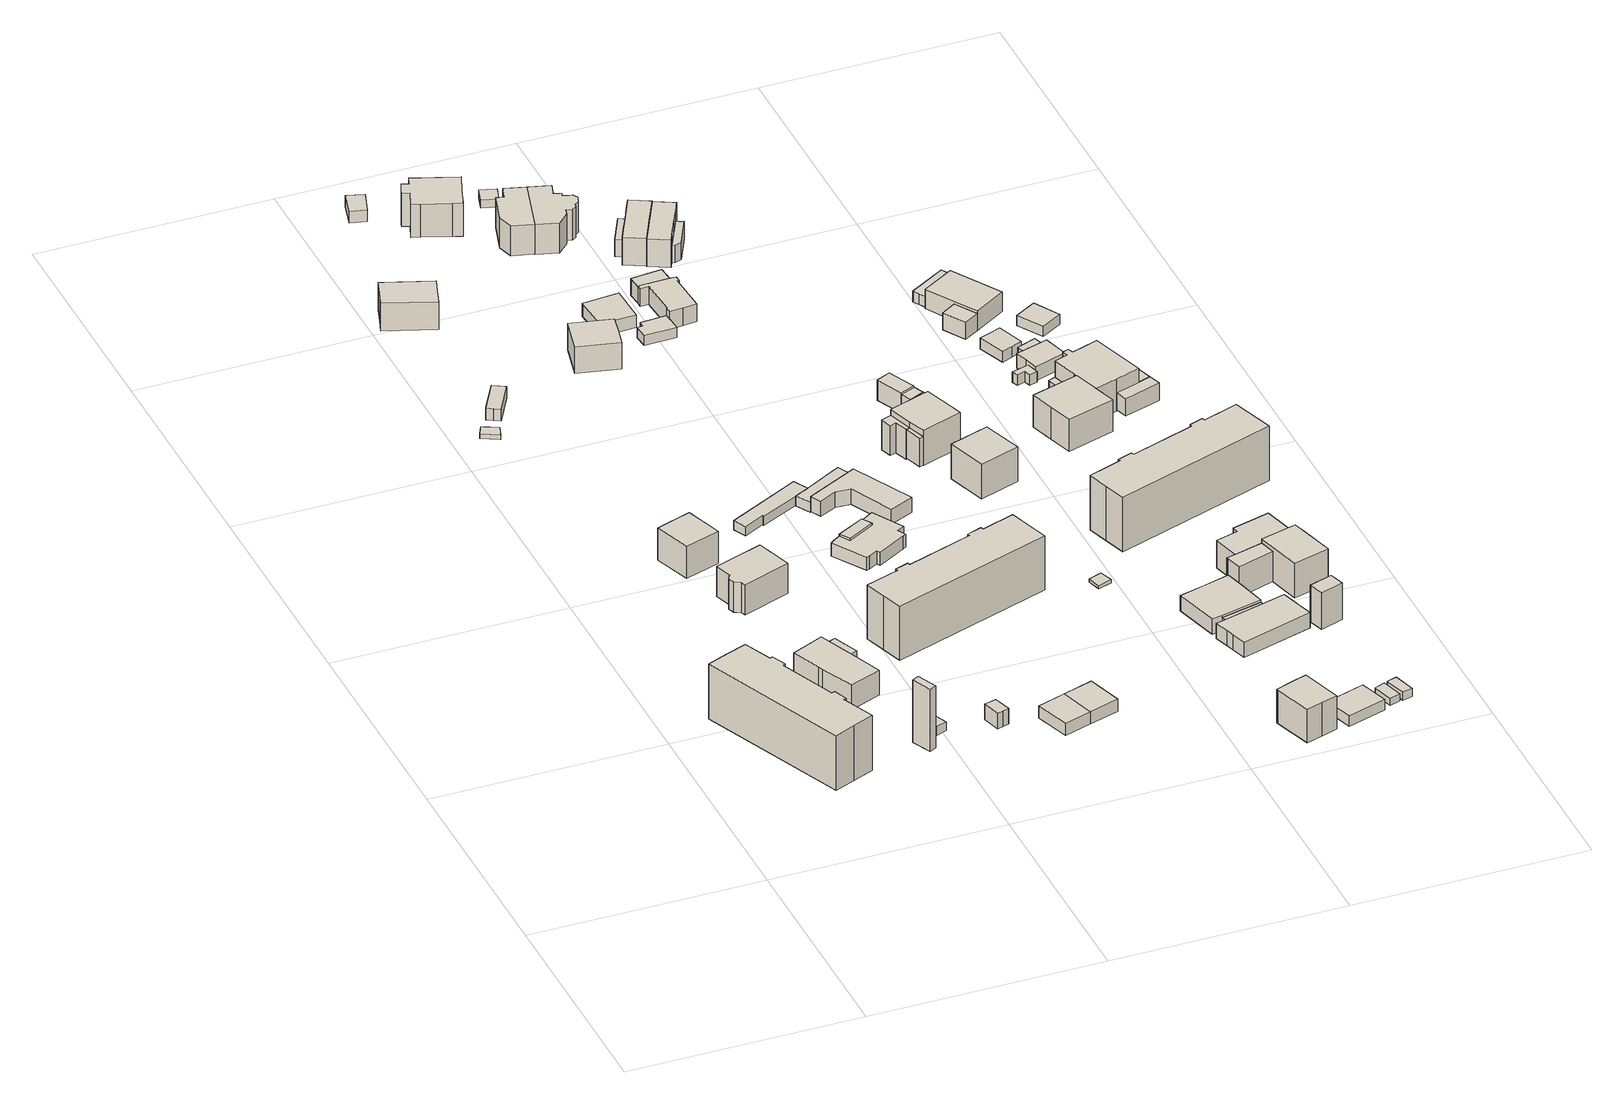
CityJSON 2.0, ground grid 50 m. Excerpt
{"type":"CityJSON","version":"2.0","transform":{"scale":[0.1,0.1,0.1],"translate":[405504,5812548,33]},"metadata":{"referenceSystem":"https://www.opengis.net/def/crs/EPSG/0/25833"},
"CityObjects":{
"building1":{"type":"Building","attributes":{"Gemeindeschluessel":"11000009","BezugspunktDach":"2200","function":"31001_1010","measuredHeight":14.9,"storeysAboveGround":3},"address":[{"country":"Germany","locality":"Berlin","thoroughfareNumber":"53, 55","thoroughfareName":"Stillerzeile"}],"geometry":[{"type":"Solid","lod":"1","boundaries":[[[[0,1,2,3,4,5,6,7,8,9,10,11,12,13]],[[14,15,16,17,18,19,20,21,22,23,24,25,26,27]],[[14,27,13,12]],[[15,14,12,11]],[[16,15,11,10]],[[17,16,10,9]],[[18,17,9,8]],[[19,18,8,7]],[[20,19,7,6]],[[21,20,6,5]],[[22,21,5,4]],[[23,22,4,3]],[[24,23,3,2]],[[25,24,2,1]],[[26,25,1,0]],[[27,26,0,13]]]]}]},
"building2":{"type":"Building","attributes":{"Gemeindeschluessel":"11000009","function":"31001_1010"},"address":[{"country":"Germany","locality":"Berlin","thoroughfareNumber":"51","thoroughfareName":"Stillerzeile"}],"children":["building2-1","building2-2"]},
"building2-1":{"type":"BuildingPart","attributes":{"BezugspunktDach":"2200","measuredHeight":7.06,"storeysAboveGround":1},"parents":["building2"],"geometry":[{"type":"Solid","lod":"1","boundaries":[[[[28,29,30,31,32,33,34,35]],[[36,37,38,39,40,41,42,43]],[[36,43,35,34]],[[37,36,34,33],[44,45,46,47]],[[38,37,33,32]],[[39,38,32,31]],[[40,39,31,30]],[[41,40,30,29]],[[42,41,29,28]],[[43,42,28,35]],[[46,45,44,47]]]]}]},
"building2-2":{"type":"BuildingPart","attributes":{"BezugspunktDach":"2200","measuredHeight":4.34,"storeysAboveGround":1},"parents":["building2"],"geometry":[{"type":"MultiSurface","lod":"1","boundaries":[[[46,48,49,47]],[[50,51,45,44]],[[50,44,47,49]],[[51,50,49,48]],[[45,51,48,46]],[[44,52,45,46,47]]]}]},
"building3":{"type":"Building","attributes":{"Gemeindeschluessel":"11000009","BezugspunktDach":"2200","function":"31001_2000","measuredHeight":14.44,"storeysAboveGround":1},"address":[{"country":"Germany","locality":"Berlin","thoroughfareNumber":"51 (2)","thoroughfareName":"Stillerzeile"}],"geometry":[{"type":"Solid","lod":"1","boundaries":[[[[53,54,55,56]],[[57,58,59,60]],[[57,60,56,55]],[[58,57,55,54]],[[59,58,54,53]],[[60,59,53,56]]]]}]},
"building4":{"type":"Building","attributes":{"Gemeindeschluessel":"11000009","BezugspunktDach":"2200","function":"31001_2000","measuredHeight":1.71,"storeysAboveGround":1},"address":[{"country":"Germany","locality":"Berlin","thoroughfareNumber":"37","thoroughfareName":"Am Wiesenrain"}],"geometry":[{"type":"Solid","lod":"1","boundaries":[[[[61,62,63,64,65]],[[66,67,68,69,70]],[[66,70,65,64]],[[67,66,64,63]],[[68,67,63,62]],[[69,68,62,61]],[[70,69,61,65]]]]}]},
"building5":{"type":"Building","attributes":{"Gemeindeschluessel":"11000009","BezugspunktDach":"2200","function":"31001_1010","measuredHeight":9.69,"storeysAboveGround":1},"address":[{"country":"Germany","locality":"Berlin","thoroughfareNumber":"42","thoroughfareName":"Am Wiesenrain"}],"geometry":[{"type":"Solid","lod":"1","boundaries":[[[[71,72,73,74,75]],[[76,77,78,79,80]],[[76,80,75,74]],[[77,76,74,73]],[[78,77,73,72]],[[79,78,72,71]],[[80,79,71,75]]]]}]},
"building6":{"type":"Building","attributes":{"Gemeindeschluessel":"11000009","BezugspunktDach":"2200","function":"31001_2000","measuredHeight":2.03,"storeysAboveGround":1},"address":[{"country":"Germany","locality":"Berlin","thoroughfareNumber":"51 (1)","thoroughfareName":"Stillerzeile"}],"geometry":[{"type":"Solid","lod":"1","boundaries":[[[[81,82,83,84]],[[85,86,87,88]],[[85,88,84,83]],[[86,85,83,82]],[[87,86,82,81]],[[88,87,81,84]]]]}]},
"building7":{"type":"Building","attributes":{"Gemeindeschluessel":"11000009","BezugspunktDach":"2200","function":"31001_1010","measuredHeight":8.71,"storeysAboveGround":1},"address":[{"country":"Germany","locality":"Berlin","thoroughfareNumber":"50","thoroughfareName":"Stillerzeile"}],"geometry":[{"type":"Solid","lod":"1","boundaries":[[[[89,90,91,92,93,94,95,96,97,98]],[[99,100,101,102,103,104,105,106,107,108]],[[99,108,98,97]],[[100,99,97,96]],[[101,100,96,95]],[[102,101,95,94]],[[103,102,94,93]],[[104,103,93,92]],[[105,104,92,91]],[[106,105,91,90]],[[107,106,90,89]],[[108,107,89,98]]]]}]},
"building8":{"type":"Building","attributes":{"Gemeindeschluessel":"11000009","BezugspunktDach":"2200","function":"31001_2463","measuredHeight":2.88,"storeysAboveGround":1},"address":[{"country":"Germany","locality":"Berlin","thoroughfareNumber":"36","thoroughfareName":"Am Wiesenrain"}],"geometry":[{"type":"Solid","lod":"1","boundaries":[[[[109,110,111,112,113]],[[114,115,116,117,118]],[[114,118,113,112]],[[115,114,112,111]],[[116,115,111,110]],[[117,116,110,109]],[[118,117,109,113]]]]}]},
"building9":{"type":"Building","attributes":{"Gemeindeschluessel":"11000009","BezugspunktDach":"2200","function":"31001_1010","measuredHeight":7.68,"storeysAboveGround":1},"address":[{"country":"Germany","locality":"Berlin","thoroughfareNumber":"33C","thoroughfareName":"Am Wiesenrain"}],"geometry":[{"type":"Solid","lod":"1","boundaries":[[[[119,120,121,122,123,124]],[[125,126,127,128,129,130]],[[125,130,124,123]],[[126,125,123,122]],[[127,126,122,121]],[[128,127,121,120]],[[129,128,120,119]],[[130,129,119,124]]]]}]},
"building10":{"type":"Building","attributes":{"Gemeindeschluessel":"11000009","BezugspunktDach":"2200","function":"31001_2000","measuredHeight":3.94,"storeysAboveGround":1},"address":[{"country":"Germany","locality":"Berlin","thoroughfareNumber":"15 (3)","thoroughfareName":"Mühlweg"}],"geometry":[{"type":"Solid","lod":"1","boundaries":[[[[131,132,133,134,135,136]],[[137,138,139,140,141,142]],[[137,142,136,135]],[[138,137,135,134]],[[139,138,134,133]],[[140,139,133,132]],[[141,140,132,131]],[[142,141,131,136]]]]}]},
"building11":{"type":"Building","attributes":{"Gemeindeschluessel":"11000009","BezugspunktDach":"2200","function":"31001_2000","measuredHeight":2.73,"storeysAboveGround":1},"address":[{"country":"Germany","locality":"Berlin","thoroughfareNumber":"29 (2)","thoroughfareName":"Gilgenburger Straße"}],"geometry":[{"type":"Solid","lod":"1","boundaries":[[[[143,144,145,146]],[[147,148,149,150]],[[147,150,146,145]],[[148,147,145,144]],[[149,148,144,143]],[[150,149,143,146]]]]}]},
"building12":{"type":"Building","attributes":{"Gemeindeschluessel":"11000009","BezugspunktDach":"2200","function":"31001_2000","measuredHeight":2.16,"storeysAboveGround":1},"address":[{"country":"Germany","locality":"Berlin","thoroughfareNumber":"48 (2)","thoroughfareName":"Stillerzeile"}],"geometry":[{"type":"Solid","lod":"1","boundaries":[[[[151,152,153,154,155,156,157]],[[158,159,160,161,162,163,164]],[[158,164,157,156]],[[159,158,156,155]],[[160,159,155,154]],[[161,160,154,153]],[[162,161,153,152]],[[163,162,152,151]],[[164,163,151,157]]]]}]},
"building13":{"type":"Building","attributes":{"Gemeindeschluessel":"11000009","BezugspunktDach":"2200","function":"31001_2000","measuredHeight":2.68,"storeysAboveGround":1},"address":[{"country":"Germany","locality":"Berlin","thoroughfareNumber":"65","thoroughfareName":"Am Wiesenrain"}],"geometry":[{"type":"Solid","lod":"1","boundaries":[[[[165,166,167,168]],[[169,170,171,172]],[[169,172,168,167]],[[170,169,167,166]],[[171,170,166,165]],[[172,171,165,168]]]]}]},
"building14":{"type":"Building","attributes":{"Gemeindeschluessel":"11000009","BezugspunktDach":"2200","function":"31001_1010","measuredHeight":14.37,"storeysAboveGround":3},"address":[{"country":"Germany","locality":"Berlin","thoroughfareNumber":"47, 49","thoroughfareName":"Stillerzeile"}],"geometry":[{"type":"Solid","lod":"1","boundaries":[[[[173,174,175,176,177,178,179,180,181,182,183,184,185,186]],[[187,188,189,190,191,192,193,194,195,196,197,198,199,200]],[[187,200,186,185]],[[188,187,185,184]],[[189,188,184,183]],[[190,189,183,182]],[[191,190,182,181]],[[192,191,181,180]],[[193,192,180,179]],[[194,193,179,178]],[[195,194,178,177]],[[196,195,177,176]],[[197,196,176,175]],[[198,197,175,174]],[[199,198,174,173]],[[200,199,173,186]]]]}]},
"building15":{"type":"Building","attributes":{"Gemeindeschluessel":"11000009","BezugspunktDach":"2200","function":"31001_2000","measuredHeight":2.79,"storeysAboveGround":1},"address":[{"country":"Germany","locality":"Berlin","thoroughfareNumber":"29 (3)","thoroughfareName":"Gilgenburger Straße"}],"geometry":[{"type":"Solid","lod":"1","boundaries":[[[[144,201,202,145]],[[203,204,148,147]],[[203,147,145,202]],[[204,203,202,201]],[[148,204,201,144]],[[147,148,144,145]]]]}]},
"building16":{"type":"Building","attributes":{"Gemeindeschluessel":"11000009","BezugspunktDach":"2200","function":"51009_1610","measuredHeight":3.48,"storeysAboveGround":0},"address":[{"country":"Germany","locality":"Berlin"}],"geometry":[{"type":"Solid","lod":"1","boundaries":[[[[205,206,207,208]],[[209,210,211,212]],[[209,212,208,207]],[[210,209,207,206]],[[211,210,206,205]],[[212,211,205,208]]]]}]},
"building17":{"type":"Building","attributes":{"Gemeindeschluessel":"11000009","BezugspunktDach":"2200","function":"31001_1010","measuredHeight":7.77,"storeysAboveGround":1},"address":[{"country":"Germany","locality":"Berlin","thoroughfareNumber":"63 (2)","thoroughfareName":"Am Wiesenrain"}],"geometry":[{"type":"Solid","lod":"1","boundaries":[[[[213,214,215,216,217]],[[218,219,220,221,222]],[[218,222,217,216]],[[219,218,216,215]],[[220,219,215,214]],[[221,220,214,213]],[[222,221,213,217]]]]}]},
"building18":{"type":"Building","attributes":{"Gemeindeschluessel":"11000009","BezugspunktDach":"2200","function":"31001_1010","measuredHeight":3.71,"storeysAboveGround":1},"address":[{"country":"Germany","locality":"Berlin","thoroughfareNumber":"48","thoroughfareName":"Stillerzeile"}],"geometry":[{"type":"Solid","lod":"1","boundaries":[[[[223,224,225,226,227,228,229,230,231,232,233,234,235,236,237,238]],[[239,240,241,242,243,244,245,246,247,248,249,250,251,252,253,254]],[[239,254,238,237]],[[240,239,237,236]],[[241,240,236,235]],[[242,241,235,234]],[[243,242,234,233]],[[244,243,233,232]],[[245,244,232,231]],[[246,245,231,230]],[[247,246,230,229]],[[248,247,229,228]],[[249,248,228,227]],[[250,249,227,226]],[[251,250,226,225]],[[252,251,225,224]],[[253,252,224,223]],[[254,253,223,238]]]]}]},
"building19":{"type":"Building","attributes":{"Gemeindeschluessel":"11000009","BezugspunktDach":"2200","function":"31001_1010","measuredHeight":8.9,"storeysAboveGround":1},"address":[{"country":"Germany","locality":"Berlin","thoroughfareNumber":"64","thoroughfareName":"Am Wiesenrain"}],"geometry":[{"type":"Solid","lod":"1","boundaries":[[[[255,256,257,258,259,260,261,262,263,264,265,266]],[[267,268,269,270,271,272,273,274,275,276,277,278]],[[267,278,266,265]],[[268,267,265,264]],[[269,268,264,263]],[[270,269,263,262]],[[271,270,262,261]],[[272,271,261,260]],[[273,272,260,259]],[[274,273,259,258]],[[275,274,258,257]],[[276,275,257,256]],[[277,276,256,255]],[[278,277,255,266]]]]}]},
"building20":{"type":"Building","attributes":{"Gemeindeschluessel":"11000009","BezugspunktDach":"2200","function":"31001_2723","measuredHeight":2.3,"storeysAboveGround":1},"address":[{"country":"Germany","locality":"Berlin","thoroughfareNumber":"48 (3)","thoroughfareName":"Stillerzeile"}],"geometry":[{"type":"Solid","lod":"1","boundaries":[[[[279,280,281,282,283]],[[284,285,286,287,288]],[[284,288,283,282]],[[285,284,282,281]],[[286,285,281,280]],[[287,286,280,279]],[[288,287,279,283]]]]}]},
"building21":{"type":"Building","attributes":{"Gemeindeschluessel":"11000009","BezugspunktDach":"2200","function":"31001_1010","measuredHeight":3.47,"storeysAboveGround":1},"address":[{"country":"Germany","locality":"Berlin","thoroughfareNumber":"48 (1)","thoroughfareName":"Stillerzeile"}],"geometry":[{"type":"Solid","lod":"1","boundaries":[[[[289,290,291,292,293,294,295]],[[296,297,298,299,300,301,302]],[[296,302,295,294]],[[297,296,294,293]],[[298,297,293,292]],[[299,298,292,291]],[[300,299,291,290]],[[301,300,290,289]],[[302,301,289,295]]]]}]},
"building22":{"type":"Building","attributes":{"Gemeindeschluessel":"11000009","BezugspunktDach":"2200","function":"31001_1010","measuredHeight":2.99,"storeysAboveGround":1},"address":[{"country":"Germany","locality":"Berlin","thoroughfareNumber":"63","thoroughfareName":"Am Wiesenrain"}],"geometry":[{"type":"Solid","lod":"1","boundaries":[[[[303,304,305,306]],[[307,308,309,310]],[[307,310,306,305]],[[308,307,305,304]],[[309,308,304,303]],[[310,309,303,306]]]]}]},
"building23":{"type":"Building","attributes":{"Gemeindeschluessel":"11000009","BezugspunktDach":"2200","function":"31001_1010","measuredHeight":6.9,"storeysAboveGround":1},"address":[{"country":"Germany","locality":"Berlin","thoroughfareNumber":"66","thoroughfareName":"Am Wiesenrain"}],"geometry":[{"type":"Solid","lod":"1","boundaries":[[[[311,312,313,314,315,316,317]],[[318,319,320,321,322,323,324]],[[318,324,317,316]],[[319,318,316,315]],[[320,319,315,314]],[[321,320,314,313]],[[322,321,313,312]],[[323,322,312,311]],[[324,323,311,317]]]]}]},
"building24":{"type":"Building","attributes":{"Gemeindeschluessel":"11000009","BezugspunktDach":"2200","function":"31001_2723","measuredHeight":2.42,"storeysAboveGround":1},"address":[{"country":"Germany","locality":"Berlin","thoroughfareNumber":"66 (1)","thoroughfareName":"Am Wiesenrain"}],"geometry":[{"type":"Solid","lod":"1","boundaries":[[[[325,326,327,328,329]],[[330,331,332,333,334]],[[330,334,329,328]],[[331,330,328,327]],[[332,331,327,326]],[[333,332,326,325]],[[334,333,325,329]]]]}]},
"building25":{"type":"Building","attributes":{"Gemeindeschluessel":"11000009","function":"31001_2000"},"address":[{"country":"Germany","locality":"Berlin","thoroughfareNumber":"63 (1)","thoroughfareName":"Am Wiesenrain"}],"children":["building25-1","building25-2","building25-3"]},
"building25-1":{"type":"BuildingPart","attributes":{"BezugspunktDach":"2200","measuredHeight":4.58,"storeysAboveGround":1},"parents":["building25"],"geometry":[{"type":"MultiSurface","lod":"1","boundaries":[[[335,336,337,338,339,340,341,342,343,344,345,346,347]],[[348,349,350,351,352,353,354,355,356,357,358,359,360]],[[361,362,347,346]],[[363,361,348,346,345]],[[350,349,345,344]],[[351,350,344,343]],[[352,351,343,342]],[[353,352,342,341]],[[354,353,341,340]],[[355,354,340,339]],[[356,364,365,355,339,338]],[[357,356,338,337]],[[358,357,337,336]],[[359,358,336,335]],[[360,359,335,347]],[[348,360,362,361]],[[349,348,361,363]],[[355,365,364,356]]]}]},
"building25-2":{"type":"BuildingPart","attributes":{"BezugspunktDach":"2200","measuredHeight":3.92,"storeysAboveGround":1},"parents":["building25"],"geometry":[{"type":"MultiSurface","lod":"1","boundaries":[[[362,363,366,367]],[[368,349,360,369]],[[368,369,367,366]],[[349,368,366,363]],[[369,360,362,367]],[[360,348,361,362]],[[363,361,348,349]]]}]},
"building25-3":{"type":"BuildingPart","attributes":{"BezugspunktDach":"2200","measuredHeight":2.37,"storeysAboveGround":1},"parents":["building25"],"geometry":[{"type":"Solid","lod":"1","boundaries":[[[[370,371,365,364,372,373,374]],[[375,376,356,355,377,378,379]],[[375,379,374,373]],[[376,375,373,372]],[[356,376,372,364]],[[377,355,365,371]],[[378,377,371,370]],[[379,378,370,374]],[[355,356,364,365]]]]}]},
"building26":{"type":"Building","attributes":{"Gemeindeschluessel":"11000009","BezugspunktDach":"2200","function":"31001_1010","measuredHeight":7.02,"storeysAboveGround":1},"address":[{"country":"Germany","locality":"Berlin","thoroughfareNumber":"67","thoroughfareName":"Am Wiesenrain"}],"geometry":[{"type":"Solid","lod":"1","boundaries":[[[[380,381,382,383,384,385,386,387,388,389,390,391,392,313,312]],[[393,394,395,396,397,398,399,400,401,402,403,404,405,406,407]],[[393,407,312,313]],[[394,393,313,392]],[[395,394,392,391]],[[396,395,391,390]],[[397,396,390,389]],[[398,397,389,388]],[[399,398,388,387]],[[400,399,387,386]],[[401,400,386,385]],[[402,401,385,384]],[[403,402,384,383]],[[404,403,383,382]],[[405,404,382,381]],[[406,405,381,380]],[[407,406,380,312]]]]}]},
"building27":{"type":"Building","attributes":{"Gemeindeschluessel":"11000009","BezugspunktDach":"2200","function":"51009_1610","measuredHeight":6.83,"storeysAboveGround":0},"address":[{"country":"Germany","locality":"Berlin"}],"geometry":[{"type":"Solid","lod":"1","boundaries":[[[[408,409,410,411,412,413]],[[414,415,416,417,418,419]],[[414,419,413,412]],[[415,414,412,411]],[[416,415,411,410]],[[417,416,410,409]],[[418,417,409,408]],[[419,418,408,413]]]]}]},
"building28":{"type":"Building","attributes":{"Gemeindeschluessel":"11000009","BezugspunktDach":"2200","function":"31001_1010","measuredHeight":9.73,"storeysAboveGround":2},"address":[{"country":"Germany","locality":"Berlin","thoroughfareNumber":"31","thoroughfareName":"Gilgenburger Straße"}],"geometry":[{"type":"Solid","lod":"1","boundaries":[[[[420,421,422,423,424,425,426]],[[427,428,429,430,431,432,433]],[[427,433,426,425]],[[428,427,425,424]],[[429,428,424,423]],[[430,429,423,422]],[[431,430,422,421]],[[432,431,421,420]],[[433,432,420,426]]]]}]},
"building29":{"type":"Building","attributes":{"Gemeindeschluessel":"11000009","BezugspunktDach":"2200","function":"31001_2000","measuredHeight":0.705,"storeysAboveGround":1},"address":[{"country":"Germany","locality":"Berlin","thoroughfareNumber":"43 (1)","thoroughfareName":"Stillerzeile"}],"geometry":[{"type":"Solid","lod":"1","boundaries":[[[[434,435,436,437]],[[438,439,440,441]],[[438,441,437,436]],[[439,438,436,435]],[[440,439,435,434]],[[441,440,434,437]]]]}]},
"building30":{"type":"Building","attributes":{"Gemeindeschluessel":"11000009","function":"31001_1010"},"address":[{"country":"Germany","locality":"Berlin","thoroughfareNumber":"68","thoroughfareName":"Am Wiesenrain"}],"children":["building30-1","building30-2"]},
"building30-1":{"type":"BuildingPart","attributes":{"BezugspunktDach":"2200","measuredHeight":8.82,"storeysAboveGround":1},"parents":["building30"],"geometry":[{"type":"MultiSurface","lod":"1","boundaries":[[[442,443,444,445,446,447,448,449]],[[450,451,452,453,454,455,456,457]],[[450,457,449,448]],[[458,459,448,447]],[[460,458,451,447,446]],[[453,452,446,445]],[[454,453,445,444]],[[455,454,444,443]],[[456,455,443,442]],[[457,456,442,449]],[[451,450,459,458]],[[452,461,451,458,460]]]}]},
"building30-2":{"type":"BuildingPart","attributes":{"BezugspunktDach":"2200","measuredHeight":3.98,"storeysAboveGround":1},"parents":["building30"],"geometry":[{"type":"MultiSurface","lod":"1","boundaries":[[[459,460,462,463]],[[464,452,450,465]],[[464,465,463,462]],[[452,464,462,460]],[[450,452,451,450,459]],[[465,450,459,463]],[[459,450,451,458]],[[460,458,451,452]]]}]},
"building31":{"type":"Building","attributes":{"Gemeindeschluessel":"11000009","function":"31001_1010"},"address":[{"country":"Germany","locality":"Berlin","thoroughfareNumber":"46","thoroughfareName":"Stillerzeile"}],"children":["building31-1","building31-2","building31-3"]},
"building31-1":{"type":"BuildingPart","attributes":{"BezugspunktDach":"2200","measuredHeight":9.25,"storeysAboveGround":2},"parents":["building31"],"geometry":[{"type":"MultiSurface","lod":"1","boundaries":[[[466,467,468,469,470,471,472]],[[473,474,475,476,477,478,479]],[[473,479,472,471]],[[480,481,471,470]],[[474,473,482,483,484]],[[475,474,470,469]],[[476,475,469,468]],[[477,476,468,467]],[[478,477,485,486,411,487,467,466]],[[479,478,466,472]],[[484,483,482,481,480]],[[487,411,486,485]]]}]},
"building31-2":{"type":"BuildingPart","attributes":{"BezugspunktDach":"2200","measuredHeight":6.54,"storeysAboveGround":2},"parents":["building31"],"geometry":[{"type":"Solid","lod":"1","boundaries":[[[[488,487,411,410]],[[486,485,489,490]],[[486,490,410,411]],[[489,485,487,488]],[[490,489,488,410]],[[485,486,411,487]]]]}]},
"building31-3":{"type":"BuildingPart","attributes":{"BezugspunktDach":"2200","measuredHeight":6.22,"storeysAboveGround":2},"parents":["building31"],"geometry":[{"type":"Solid","lod":"1","boundaries":[[[[480,491,492,481]],[[493,494,484,483]],[[493,483,481,492]],[[494,493,492,491]],[[484,494,491,480]],[[483,484,480,481]]]]}]},
"building32":{"type":"Building","attributes":{"Gemeindeschluessel":"11000009","BezugspunktDach":"2200","function":"31001_1010","measuredHeight":8.92,"storeysAboveGround":2},"address":[{"country":"Germany","locality":"Berlin","thoroughfareNumber":"46A","thoroughfareName":"Stillerzeile"}],"geometry":[{"type":"Solid","lod":"1","boundaries":[[[[495,496,497,498]],[[499,500,501,502]],[[499,502,498,497]],[[500,499,497,496]],[[501,500,496,495]],[[502,501,495,498]]]]}]},
"building33":{"type":"Building","attributes":{"Gemeindeschluessel":"11000009","function":"31001_1010"},"address":[{"country":"Germany","locality":"Berlin","thoroughfareNumber":"69","thoroughfareName":"Am Wiesenrain"}],"children":["building33-1","building33-2"]},
"building33-1":{"type":"BuildingPart","attributes":{"BezugspunktDach":"2200","measuredHeight":8.8,"storeysAboveGround":1},"parents":["building33"],"geometry":[{"type":"MultiSurface","lod":"1","boundaries":[[[503,504,505,506,507,508,509,510]],[[511,512,513,514,515,516,517,518]],[[511,518,510,509]],[[512,511,509,508]],[[513,512,508,507]],[[514,513,507,506]],[[519,520,506,505]],[[521,519,515,505,504]],[[517,516,504,503]],[[518,517,503,510]],[[515,514,520,519]],[[516,522,515,519,521]]]}]},
"building33-2":{"type":"BuildingPart","attributes":{"BezugspunktDach":"2200","measuredHeight":3.99,"storeysAboveGround":1},"parents":["building33"],"geometry":[{"type":"MultiSurface","lod":"1","boundaries":[[[523,524,525,520,521]],[[514,526,527,528,516]],[[526,514,520,525]],[[527,526,525,524]],[[528,527,524,523]],[[516,528,523,521]],[[514,515,519,520]],[[516,521,519,515]]]}]},
"building34":{"type":"Building","attributes":{"Gemeindeschluessel":"11000009","BezugspunktDach":"2200","function":"51009_1610","measuredHeight":6.03,"storeysAboveGround":0},"address":[{"country":"Germany","locality":"Berlin"}],"geometry":[{"type":"Solid","lod":"1","boundaries":[[[[529,530,491,480]],[[531,532,533,534]],[[531,534,480,491]],[[532,531,491,530]],[[533,532,530,529]],[[534,533,529,480]]]]}]},
"building35":{"type":"Building","attributes":{"Gemeindeschluessel":"11000009","BezugspunktDach":"2200","function":"31001_2723","measuredHeight":4.92,"storeysAboveGround":1},"address":[{"country":"Germany","locality":"Berlin","thoroughfareNumber":"46 (2)","thoroughfareName":"Stillerzeile"}],"geometry":[{"type":"Solid","lod":"1","boundaries":[[[[535,536,537,538,539]],[[540,541,542,543,544]],[[540,544,539,538]],[[541,540,538,537]],[[542,541,537,536]],[[543,542,536,535]],[[544,543,535,539]]]]}]},
"building36":{"type":"Building","attributes":{"Gemeindeschluessel":"11000009","BezugspunktDach":"2200","function":"31001_2000","measuredHeight":3.26,"storeysAboveGround":1},"address":[{"country":"Germany","locality":"Berlin","thoroughfareNumber":"31A","thoroughfareName":"Gilgenburger Straße"}],"geometry":[{"type":"Solid","lod":"1","boundaries":[[[[545,546,547,548]],[[549,550,551,552]],[[549,552,548,547]],[[550,549,547,546]],[[551,550,546,545]],[[552,551,545,548]]]]}]},
"building37":{"type":"Building","attributes":{"Gemeindeschluessel":"11000009","BezugspunktDach":"2200","function":"31001_2723","measuredHeight":4.15,"storeysAboveGround":1},"address":[{"country":"Germany","locality":"Berlin","thoroughfareNumber":"46 (1)","thoroughfareName":"Stillerzeile"}],"geometry":[{"type":"Solid","lod":"1","boundaries":[[[[553,554,555,556,557]],[[558,559,560,561,562]],[[558,562,557,556]],[[559,558,556,555]],[[560,559,555,554]],[[561,560,554,553]],[[562,561,553,557]]]]}]},
"building38":{"type":"Building","attributes":{"Gemeindeschluessel":"11000009","BezugspunktDach":"2200","function":"51009_1610","measuredHeight":3.33,"storeysAboveGround":0},"address":[{"country":"Germany","locality":"Berlin"}],"geometry":[{"type":"Solid","lod":"1","boundaries":[[[[563,564,554,553]],[[565,566,567,568]],[[565,568,553,554]],[[566,565,554,564]],[[567,566,564,563]],[[568,567,563,553]]]]}]},
"building39":{"type":"Building","attributes":{"Gemeindeschluessel":"11000009","function":"31001_1010"},"address":[{"country":"Germany","locality":"Berlin","thoroughfareNumber":"15 (2)","thoroughfareName":"Mühlweg"}],"children":["building39-1","building39-2"]},
"building39-1":{"type":"BuildingPart","attributes":{"BezugspunktDach":"2200","measuredHeight":4.08,"storeysAboveGround":1},"parents":["building39"],"geometry":[{"type":"MultiSurface","lod":"1","boundaries":[[[569,570,571,572,573,574,575]],[[576,577,578,579,580,581,582]],[[576,582,575,574]],[[577,576,574,573]],[[578,577,573,572]],[[579,578,572,571]],[[583,584,571,570]],[[581,580,570,569]],[[582,581,569,575]],[[580,579,584,583]]]}]},
"building39-2":{"type":"BuildingPart","attributes":{"BezugspunktDach":"2200","measuredHeight":2.98,"storeysAboveGround":1},"parents":["building39"],"geometry":[{"type":"Solid","lod":"1","boundaries":[[[[585,586,584,583]],[[579,587,588,580]],[[587,579,584,586]],[[588,587,586,585]],[[580,588,585,583]],[[579,580,583,584]]]]}]},
"building40":{"type":"Building","attributes":{"Gemeindeschluessel":"11000009","BezugspunktDach":"2200","function":"31001_2000","measuredHeight":3.9,"storeysAboveGround":1},"address":[{"country":"Germany","locality":"Berlin","thoroughfareNumber":"33","thoroughfareName":"Gilgenburger Straße"}],"geometry":[{"type":"Solid","lod":"1","boundaries":[[[[589,590,591,592,593,594,595,596,597,598]],[[599,600,601,602,603,604,605,606,607,608]],[[599,608,598,597]],[[600,599,597,596]],[[601,600,596,595]],[[602,601,595,594]],[[603,602,594,593]],[[604,603,593,592]],[[605,604,592,591]],[[606,605,591,590]],[[607,606,590,589]],[[608,607,589,598]]]]}]},
"building41":{"type":"Building","attributes":{"Gemeindeschluessel":"11000009","BezugspunktDach":"2200","function":"31001_2000","measuredHeight":1.74,"storeysAboveGround":1},"address":[{"country":"Germany","locality":"Berlin","thoroughfareNumber":"31A (1)","thoroughfareName":"Gilgenburger Straße"}],"geometry":[{"type":"Solid","lod":"1","boundaries":[[[[609,610,611,612]],[[613,614,615,616]],[[613,616,612,611]],[[614,613,611,610]],[[615,614,610,609]],[[616,615,609,612]]]]}]},
"building42":{"type":"Building","attributes":{"Gemeindeschluessel":"11000009","BezugspunktDach":"2200","function":"31001_2000","measuredHeight":1.82,"storeysAboveGround":1},"address":[{"country":"Germany","locality":"Berlin","thoroughfareNumber":"31A (2)","thoroughfareName":"Gilgenburger Straße"}],"geometry":[{"type":"Solid","lod":"1","boundaries":[[[[617,618,619,620]],[[621,622,623,624]],[[621,624,620,619]],[[622,621,619,618]],[[623,622,618,617]],[[624,623,617,620]]]]}]},
"building43":{"type":"Building","attributes":{"Gemeindeschluessel":"11000009","BezugspunktDach":"2200","function":"31001_2000","measuredHeight":6.99,"storeysAboveGround":1},"address":[{"country":"Germany","locality":"Berlin","thoroughfareNumber":"15 (1)","thoroughfareName":"Mühlweg"}],"geometry":[{"type":"Solid","lod":"1","boundaries":[[[[625,626,627,628,629,630]],[[631,632,633,634,635,636]],[[631,636,630,629]],[[632,631,629,628]],[[633,632,628,627]],[[634,633,627,626]],[[635,634,626,625]],[[636,635,625,630]]]]}]},
"building44":{"type":"Building","attributes":{"Gemeindeschluessel":"11000009","BezugspunktDach":"2200","function":"31001_2000","measuredHeight":8.49,"storeysAboveGround":1},"address":[{"country":"Germany","locality":"Berlin","thoroughfareNumber":"13 (1)","thoroughfareName":"Mühlweg"}],"geometry":[{"type":"Solid","lod":"1","boundaries":[[[[637,638,639,640]],[[641,642,643,644]],[[641,644,640,639]],[[642,641,639,638]],[[643,642,638,637]],[[644,643,637,640]]]]}]},
"building45":{"type":"Building","attributes":{"Gemeindeschluessel":"11000009","BezugspunktDach":"2200","function":"31001_1010","measuredHeight":6.48,"storeysAboveGround":2},"address":[{"country":"Germany","locality":"Berlin","thoroughfareNumber":"17","thoroughfareName":"Mühlweg"}],"geometry":[{"type":"Solid","lod":"1","boundaries":[[[[645,646,647,648,649,650,651]],[[652,653,654,655,656,657,658]],[[652,658,651,650]],[[653,652,650,649]],[[654,653,649,648]],[[655,654,648,647]],[[656,655,647,646]],[[657,656,646,645]],[[658,657,645,651]]]]}]},
"building46":{"type":"Building","attributes":{"Gemeindeschluessel":"11000009","BezugspunktDach":"2200","function":"31001_1010","measuredHeight":14.5,"storeysAboveGround":3},"address":[{"country":"Germany","locality":"Berlin","thoroughfareNumber":"43, 45","thoroughfareName":"Stillerzeile"}],"geometry":[{"type":"Solid","lod":"1","boundaries":[[[[659,660,661,662,663,664,665,666,667,668,669,670,671]],[[672,673,674,675,676,677,678,679,680,681,682,683,684]],[[672,684,671,670]],[[673,672,670,669]],[[674,673,669,668]],[[675,674,668,667]],[[676,675,667,666]],[[677,676,666,665]],[[678,677,665,664]],[[679,678,664,663]],[[680,679,663,662]],[[681,680,662,661]],[[682,681,661,660]],[[683,682,660,659]],[[684,683,659,671]]]]}]},
"building47":{"type":"Building","attributes":{"Gemeindeschluessel":"11000009","BezugspunktDach":"2200","function":"31001_1120","measuredHeight":7.95,"storeysAboveGround":2},"address":[{"country":"Germany","locality":"Berlin","thoroughfareNumber":"44A","thoroughfareName":"Stillerzeile"}],"geometry":[{"type":"Solid","lod":"1","boundaries":[[[[685,686,687,688,689,690,691]],[[692,693,694,695,696,697,698]],[[692,698,691,690]],[[693,692,690,689]],[[694,693,689,688]],[[695,694,688,687]],[[696,695,687,686]],[[697,696,686,685]],[[698,697,685,691]]]]}]},
"building48":{"type":"Building","attributes":{"Gemeindeschluessel":"11000009","BezugspunktDach":"2200","function":"31001_1010","measuredHeight":8.57,"storeysAboveGround":2},"address":[{"country":"Germany","locality":"Berlin","thoroughfareNumber":"15","thoroughfareName":"Mühlweg"}],"geometry":[{"type":"Solid","lod":"1","boundaries":[[[[699,700,701,702,703,704]],[[705,706,707,708,709,632]],[[705,632,704,703]],[[706,705,703,702]],[[707,706,702,701]],[[708,707,701,700]],[[709,708,700,699]],[[632,709,699,704]]]]}]},
"building49":{"type":"Building","attributes":{"Gemeindeschluessel":"11000009","BezugspunktDach":"2200","function":"31001_2000","measuredHeight":2.42,"storeysAboveGround":1},"address":[{"country":"Germany","locality":"Berlin","thoroughfareNumber":"71 (3)","thoroughfareName":"Am Wiesenrain"}],"geometry":[{"type":"Solid","lod":"1","boundaries":[[[[710,711,712,713,714,715,716]],[[717,718,719,720,721,722,723]],[[717,723,716,715]],[[718,717,715,714]],[[719,718,714,713]],[[720,719,713,712]],[[721,720,712,711]],[[722,721,711,710]],[[723,722,710,716]]]]}]},
"building50":{"type":"Building","attributes":{"Gemeindeschluessel":"11000009","BezugspunktDach":"2200","function":"31001_2000","measuredHeight":3.48,"storeysAboveGround":1},"address":[{"country":"Germany","locality":"Berlin","thoroughfareNumber":"71 (1)","thoroughfareName":"Am Wiesenrain"}],"geometry":[{"type":"Solid","lod":"1","boundaries":[[[[724,725,726,727,728,729]],[[730,731,732,733,734,735]],[[730,735,729,728]],[[731,730,728,727]],[[732,731,727,726]],[[733,732,726,725]],[[734,733,725,724]],[[735,734,724,729]]]]}]},
"building51":{"type":"Building","attributes":{"Gemeindeschluessel":"11000009","BezugspunktDach":"2200","function":"31001_2463","measuredHeight":2.62,"storeysAboveGround":1},"address":[{"country":"Germany","locality":"Berlin","thoroughfareNumber":"70 (1)","thoroughfareName":"Am Wiesenrain"}],"geometry":[{"type":"Solid","lod":"1","boundaries":[[[[736,737,738,739,740,741]],[[742,743,744,745,746,747]],[[742,747,741,740]],[[743,742,740,739]],[[744,743,739,738]],[[745,744,738,737]],[[746,745,737,736]],[[747,746,736,741]]]]}]},
"building52":{"type":"Building","attributes":{"Gemeindeschluessel":"11000009","BezugspunktDach":"2200","function":"31001_2000","measuredHeight":3.62,"storeysAboveGround":1},"address":[{"country":"Germany","locality":"Berlin","thoroughfareNumber":"71","thoroughfareName":"Am Wiesenrain"}],"geometry":[{"type":"Solid","lod":"1","boundaries":[[[[748,749,750,751,752,753]],[[754,755,756,757,758,759]],[[754,759,753,752]],[[755,754,752,751]],[[756,755,751,750]],[[757,756,750,749]],[[758,757,749,748]],[[759,758,748,753]]]]}]},
"building53":{"type":"Building","attributes":{"Gemeindeschluessel":"11000009","function":"31001_1010"},"address":[{"country":"Germany","locality":"Berlin","thoroughfareNumber":"70","thoroughfareName":"Am Wiesenrain"}],"children":["building53-1","building53-2"]},
"building53-1":{"type":"BuildingPart","attributes":{"BezugspunktDach":"2200","measuredHeight":5.13,"storeysAboveGround":1},"parents":["building53"],"geometry":[{"type":"MultiSurface","lod":"1","boundaries":[[[760,761,762,763]],[[764,765,766,767]],[[764,767,763,762]],[[765,764,762,761]],[[766,765,761,760]],[[767,768,769,770,766,760,763]],[[766,770,769,768]]]}]},
"building53-2":{"type":"BuildingPart","attributes":{"BezugspunktDach":"2200","measuredHeight":3.9,"storeysAboveGround":1},"parents":["building53"],"geometry":[{"type":"MultiSurface","lod":"1","boundaries":[[[771,770,769,772]],[[768,766,773,774]],[[768,774,772,769]],[[773,766,770,771]],[[774,773,771,772]],[[775,768,769,770,766]]]}]},
"building54":{"type":"Building","attributes":{"Gemeindeschluessel":"11000009","BezugspunktDach":"2200","function":"31001_2000","measuredHeight":2.47,"storeysAboveGround":1},"address":[{"country":"Germany","locality":"Berlin","thoroughfareNumber":"71 (2)","thoroughfareName":"Am Wiesenrain"}],"geometry":[{"type":"Solid","lod":"1","boundaries":[[[[776,777,778,779]],[[780,781,782,783]],[[780,783,779,778]],[[781,780,778,777]],[[782,781,777,776]],[[783,782,776,779]]]]}]},
"building55":{"type":"Building","attributes":{"Gemeindeschluessel":"11000009","function":"31001_2081"},"address":[{"country":"Germany","locality":"Berlin","thoroughfareNumber":"44","thoroughfareName":"Stillerzeile"}],"children":["building55-1","building55-2","building55-3"]},
"building55-1":{"type":"BuildingPart","attributes":{"BezugspunktDach":"2200","measuredHeight":8.25,"storeysAboveGround":2},"parents":["building55"],"geometry":[{"type":"MultiSurface","lod":"1","boundaries":[[[784,785,786,787,788,789,790,791,792,793,794,795,796]],[[797,798,799,800,801,802,803,804,805,806,807,808,809]],[[797,809,796,795]],[[798,797,795,794]],[[799,798,794,793]],[[800,799,793,792]],[[801,800,792,791]],[[802,801,791,790]],[[810,811,790,789]],[[803,802,812,813]],[[804,803,789,788]],[[805,804,788,787]],[[806,805,787,786]],[[807,806,786,785]],[[808,807,785,784]],[[814,815,784,796]],[[809,808,816,817,818]],[[813,812,811,810]],[[818,817,816,815,814]]]}]},
"building55-2":{"type":"BuildingPart","attributes":{"BezugspunktDach":"2200","measuredHeight":4.2,"storeysAboveGround":2},"parents":["building55"],"geometry":[{"type":"Solid","lod":"1","boundaries":[[[[810,819,820,811]],[[821,822,813,812]],[[821,812,811,820]],[[822,821,820,819]],[[813,822,819,810]],[[812,813,810,811]]]]}]},
"building55-3":{"type":"BuildingPart","attributes":{"BezugspunktDach":"2200","measuredHeight":3.56,"storeysAboveGround":2},"parents":["building55"],"geometry":[{"type":"MultiSurface","lod":"1","boundaries":[[[823,815,814,824]],[[818,817,825,826]],[[818,826,824,814]],[[825,817,815,823]],[[826,825,823,824]],[[817,818,827,814,815]]]}]},
"building56":{"type":"Building","attributes":{"Gemeindeschluessel":"11000009","BezugspunktDach":"2200","function":"31001_2723","measuredHeight":0.11,"storeysAboveGround":1},"address":[{"country":"Germany","locality":"Berlin","thoroughfareNumber":"44 (1)","thoroughfareName":"Stillerzeile"}],"geometry":[{"type":"Solid","lod":"1","boundaries":[[[[828,829,830,831]],[[832,833,834,835]],[[832,835,831,830]],[[833,832,830,829]],[[834,833,829,828]],[[835,834,828,831]]]]}]},
"building57":{"type":"Building","attributes":{"Gemeindeschluessel":"11000009","BezugspunktDach":"2200","function":"51009_1610","measuredHeight":3.97,"storeysAboveGround":0},"address":[{"country":"Germany","locality":"Berlin"}],"geometry":[{"type":"Solid","lod":"1","boundaries":[[[[836,837,819,810,838]],[[839,840,841,842,843]],[[839,843,838,810]],[[840,839,810,819]],[[841,840,819,837]],[[842,841,837,836]],[[843,842,836,838]]]]}]},
"building58":{"type":"Building","attributes":{"Gemeindeschluessel":"11000009","BezugspunktDach":"2200","function":"31001_2000","measuredHeight":2.28,"storeysAboveGround":1},"address":[{"country":"Germany","locality":"Berlin","thoroughfareNumber":"71 (4)","thoroughfareName":"Am Wiesenrain"}],"geometry":[{"type":"Solid","lod":"1","boundaries":[[[[844,845,846,847]],[[848,849,850,851]],[[848,851,847,846]],[[849,848,846,845]],[[850,849,845,844]],[[851,850,844,847]]]]}]}
},
"vertices":[
[226,205,147],[271,224,147],[316,243,147],[286,313,147],[292,315,147],[280,345,147],[273,343,147],[222,465,147],[228,468,147],[214,499,147],[208,497,147],[182,558,147],[137,541,147],[92,523,147],[137,541,20],[182,558,20],[208,497,20],[214,499,20],[228,468,20],[222,465,20],[273,343,20],[280,345,20],[292,315,20],[286,313,20],[316,243,20],[271,224,20],[226,205,20],[92,523,20],
[325,536,72],[329,526,72],[360,455,72],[428,482,72],[398,556,72],[394,565,72],[368,629,72],[298,598,72],[368,629,15],[394,565,15],[398,556,15],[428,482,15],[360,455,15],[329,526,15],[325,536,15],[298,598,15],[371,622,15],[394,566,15],[394,566,59],[371,622,59],
[420,577,59],[397,632,59],[397,632,15],[420,577,15],[382,594,15],
[444,264,161],[459,271,161],[440,314,161],[425,306,161],[440,314,17],[459,271,17],[444,264,17],[425,306,17],
[87,1566,21],[95,1590,21],[78,1598,21],[62,1606,21],[51,1584,21],[62,1606,10],[78,1598,10],[95,1590,10],[87,1566,10],[51,1584,10],
[238,993,85],[314,1018,85],[300,1058,85],[286,1098,85],[210,1072,85],[286,1098,11],[300,1058,11],[314,1018,11],[238,993,11],[210,1072,11],
[476,309,38],[499,317,38],[486,348,38],[464,340,38],[486,348,18],[499,317,18],[476,309,18],[464,340,18],
[278,873,85],[275,868,85],[271,861,85],[276,847,85],[289,841,85],[293,830,85],[396,867,85],[383,906,85],[370,945,85],[266,909,85],[370,945,15],[383,906,15],[396,867,15],[293,830,15],[289,841,15],[276,847,15],[271,861,15],[275,868,15],[278,873,15],[266,909,15],
[99,1631,37],[112,1624,37],[151,1692,37],[125,1707,37],[86,1639,37],[125,1707,10],[151,1692,10],[112,1624,10],[99,1631,10],[86,1639,10],
[114,1946,82],[125,1980,82],[137,2014,82],[32,2051,82],[21,2017,82],[10,1984,82],[21,2017,18],[32,2051,18],[137,2014,18],[125,1980,18],[114,1946,18],[10,1984,18],
[592,285,54],[605,289,54],[618,293,54],[607,330,54],[594,327,54],[581,324,54],[594,327,18],[607,330,18],[618,293,18],[605,289,18],[592,285,18],[581,324,18],
[703,212,48],[762,231,48],[739,307,48],[678,287,48],[739,307,20],[762,231,20],[703,212,20],[678,287,20],
[400,1091,27],[445,1114,27],[446,1111,27],[528,1151,27],[560,1167,27],[543,1199,27],[387,1119,27],[543,1199,6],[560,1167,6],[528,1151,6],[446,1111,6],[445,1114,6],[400,1091,6],[387,1119,6],
[124,2332,49],[140,2383,49],[103,2394,49],[90,2341,49],[103,2394,22],[140,2383,22],[124,2332,22],[90,2341,22],
[489,610,148],[504,564,148],[852,682,148],[837,727,148],[822,772,148],[751,748,148],[749,754,148],[717,743,148],[719,738,148],[575,689,148],[574,695,148],[545,685,148],[547,680,148],[474,656,148],[547,680,23],[545,685,23],[574,695,23],[575,689,23],[719,738,23],[717,743,23],[749,754,23],[751,748,23],[822,772,23],[837,727,23],[852,682,23],[504,564,23],[489,610,23],[474,656,23],
[827,251,48],[803,327,48],[803,327,20],[827,251,20],
[560,954,45],[619,987,45],[606,1008,45],[547,976,45],[606,1008,10],[619,987,10],[560,954,10],[547,976,10],
[390,1695,76],[399,1734,76],[407,1774,76],[319,1794,76],[301,1715,76],[319,1794,14],[407,1774,14],[399,1734,14],[390,1695,14],[301,1715,14],
[568,888,41],[575,891,41],[594,901,41],[598,894,41],[660,929,41],[667,933,41],[657,950,41],[673,959,41],[634,1026,41],[612,1012,41],[606,1008,41],[619,987,41],[560,954,41],[547,976,41],[531,965,41],[523,959,41],[531,965,11],[547,976,11],[560,954,11],[619,987,11],[606,1008,11],[612,1012,11],[634,1026,11],[673,959,11],[657,950,11],[667,933,11],[660,929,11],[598,894,11],[594,901,11],[575,891,11],[568,888,11],[523,959,11],
[197,2295,92],[184,2259,92],[202,2253,92],[260,2232,92],[278,2225,92],[293,2267,92],[309,2310,92],[214,2344,92],[208,2325,92],[193,2331,92],[184,2307,92],[182,2301,92],[184,2307,16],[193,2331,16],[208,2325,16],[214,2344,16],[309,2310,16],[293,2267,16],[278,2225,16],[260,2232,16],[202,2253,16],[184,2259,16],[197,2295,16],[182,2301,16],
[546,1119,28],[657,1175,28],[639,1210,28],[560,1167,28],[528,1151,28],[560,1167,5],[639,1210,5],[657,1175,5],[546,1119,5],[528,1151,5],
[558,1097,42],[595,1115,42],[627,1113,42],[672,1021,42],[724,1044,42],[657,1175,42],[546,1119,42],[657,1175,7],[724,1044,7],[672,1021,7],[627,1113,7],[595,1115,7],[558,1097,7],[546,1119,7],
[392,1809,46],[468,1812,46],[465,1893,46],[387,1887,46],[465,1893,16],[468,1812,16],[392,1809,16],[387,1887,16],
[340,2136,80],[385,2124,80],[419,2247,80],[374,2260,80],[366,2232,80],[350,2236,80],[331,2169,80],[350,2236,11],[366,2232,11],[374,2260,11],[419,2247,11],[385,2124,11],[340,2136,11],[331,2169,11],
[380,2294,33],[390,2327,33],[373,2332,33],[356,2337,33],[347,2304,33],[356,2337,14],[373,2332,14],[390,2327,14],[380,2294,14],[347,2304,14],
[504,1881,53],[522,1882,53],[527,1801,53],[526,1801,53],[527,1788,53],[556,1790,53],[585,1793,53],[580,1879,53],[584,1879,53],[583,1893,53],[571,1893,53],[550,1893,53],[504,1892,53],[550,1893,12],[571,1893,12],[583,1893,12],[584,1879,12],[580,1879,12],[585,1793,12],[556,1790,12],[527,1788,12],[526,1801,12],[527,1801,12],[522,1882,12],[504,1881,12],[504,1892,12],[550,1893,51],[504,1892,51],[571,1893,51],[526,1801,36],[527,1788,36],
[568,1929,51],[502,1923,51],[568,1929,12],[502,1923,12],
[461,1755,36],[529,1757,36],[470,1798,36],[471,1786,36],[459,1785,36],[471,1786,12],[470,1798,12],[529,1757,12],[461,1755,12],[459,1785,12],
[431,2111,80],[455,2134,80],[458,2146,80],[471,2143,80],[480,2148,80],[482,2157,80],[491,2162,80],[496,2179,80],[490,2188,80],[471,2194,80],[473,2202,80],[457,2207,80],[465,2234,80],[419,2247,10],[465,2234,10],[457,2207,10],[473,2202,10],[471,2194,10],[490,2188,10],[496,2179,10],[491,2162,10],[482,2157,10],[480,2148,10],[471,2143,10],[458,2146,10],[455,2134,10],[431,2111,10],[385,2124,10],
[758,1235,78],[771,1240,78],[781,1212,78],[790,1215,78],[772,1268,78],[750,1260,78],[772,1268,9],[790,1215,9],[781,1212,9],[771,1240,9],[758,1235,9],[750,1260,9],
[1091,85,105],[1118,4,105],[1153,15,105],[1188,26,105],[1160,114,105],[1125,102,105],[1090,90,105],[1125,102,28],[1160,114,28],[1188,26,28],[1153,15,28],[1118,4,28],[1091,85,28],[1090,90,28],
[950,649,28],[980,659,28],[970,688,28],[941,677,28],[970,688,21],[980,659,21],[950,649,21],[941,677,21],
[568,2005,75],[597,2062,75],[626,2119,75],[584,2141,75],[571,2115,75],[555,2083,75],[539,2052,75],[526,2026,75],[539,2052,11],[555,2083,11],[571,2115,11],[584,2141,11],[626,2119,11],[597,2062,11],[568,2005,11],[526,2026,11],[555,2083,50],[539,2052,50],[571,2115,50],[565,2103,11],
[556,2123,50],[524,2059,50],[556,2123,11],[524,2059,11],
[790,1215,92],[803,1177,92],[891,1207,92],[882,1236,92],[874,1259,92],[861,1298,92],[772,1268,92],[861,1298,11],[874,1259,11],[882,1236,11],[891,1207,11],[803,1177,11],[790,1215,11],[772,1268,11],[874,1259,78],[861,1298,78],[861,1298,51],[861,1298,15],[874,1259,15],[803,1177,12],[790,1215,12],[803,1177,78],
[794,1174,78],[794,1174,12],[781,1212,12],
[883,1262,78],[870,1301,78],[870,1301,15],[883,1262,15],
[860,1023,96],[947,1052,96],[918,1138,96],[832,1109,96],[918,1138,16],[947,1052,16],[860,1023,16],[832,1109,16],
[610,1984,74],[618,2000,74],[639,2041,74],[655,2072,74],[668,2098,74],[626,2119,74],[597,2062,74],[568,2005,74],[597,2062,10],[626,2119,10],[668,2098,10],[655,2072,10],[639,2041,10],[618,2000,10],[610,1984,10],[568,2005,10],[639,2041,50],[655,2072,50],[618,2000,50],[629,2020,10],
[624,1997,50],[638,2002,50],[670,2065,50],[670,2065,10],[638,2002,10],[624,1997,10],
[882,1236,78],[891,1239,78],[883,1262,17],[891,1239,17],[882,1236,17],[874,1259,17],
[837,1373,47],[868,1386,47],[854,1416,47],[841,1445,47],[811,1431,47],[841,1445,0],[854,1416,0],[868,1386,0],[837,1373,0],[811,1431,0],
[1213,25,52],[1298,52,52],[1277,114,52],[1194,87,52],[1277,114,28],[1298,52,28],[1213,25,28],[1194,87,28],
[847,1350,44],[878,1364,44],[868,1386,44],[837,1373,44],[836,1372,44],[837,1373,2],[868,1386,2],[878,1364,2],[847,1350,2],[836,1372,2],
[851,1341,44],[882,1355,44],[878,1364,10],[882,1355,10],[851,1341,10],[847,1350,10],
[1094,428,53],[1117,433,53],[1205,453,53],[1188,522,53],[1179,555,53],[1124,540,53],[1068,525,53],[1124,540,18],[1179,555,18],[1188,522,18],[1205,453,18],[1117,433,18],[1094,428,18],[1068,525,18],[1117,433,48],[1205,453,48],
[1122,416,48],[1209,439,48],[1209,439,18],[1122,416,18],
[1105,378,55],[1110,360,55],[1120,329,55],[1275,375,55],[1266,404,55],[1261,421,55],[1252,451,55],[1209,439,55],[1122,416,55],[1095,409,55],[1122,416,20],[1209,439,20],[1252,451,20],[1261,421,20],[1266,404,20],[1275,375,20],[1120,329,20],[1110,360,20],[1105,378,20],[1095,409,20],
[1311,57,48],[1334,64,48],[1320,110,48],[1298,101,48],[1320,110,31],[1334,64,31],[1311,57,31],[1298,101,31],
[1341,66,49],[1362,71,49],[1348,118,49],[1327,111,49],[1348,118,30],[1362,71,30],[1341,66,30],[1327,111,30],
[1179,555,90],[1188,522,90],[1268,547,90],[1259,581,90],[1206,567,90],[1178,560,90],[1206,567,20],[1259,581,20],[1268,547,20],[1188,522,20],[1179,555,20],[1178,560,20],
[1291,355,109],[1340,372,109],[1330,404,109],[1281,388,109],[1330,404,24],[1340,372,24],[1291,355,24],[1281,388,24],
[1206,567,81],[1259,581,81],[1336,601,81],[1314,683,81],[1233,661,81],[1236,648,81],[1188,635,81],[1236,648,17],[1233,661,17],[1314,683,17],[1336,601,17],[1259,581,17],[1206,567,17],[1188,635,17],
[1024,792,149],[1039,745,149],[1390,864,149],[1359,956,149],[1283,930,149],[1281,936,149],[1252,926,149],[1253,920,149],[1113,873,149],[1111,879,149],[1079,868,149],[1081,863,149],[1009,838,149],[1081,863,23],[1079,868,23],[1111,879,23],[1113,873,23],[1253,920,23],[1252,926,23],[1281,936,23],[1283,930,23],[1359,956,23],[1390,864,23],[1039,745,23],[1024,792,23],[1009,838,23],
[1055,1148,99],[1071,1097,99],[1174,1128,99],[1158,1177,99],[1158,1179,99],[1142,1231,99],[1039,1200,99],[1142,1231,25],[1158,1179,25],[1158,1177,25],[1174,1128,25],[1071,1097,25],[1055,1148,25],[1039,1200,25],
[1286,479,100],[1364,502,100],[1343,577,100],[1338,595,100],[1336,601,100],[1259,581,100],[1336,601,20],[1338,595,20],[1343,577,20],[1364,502,20],[1286,479,20],
[1069,1353,41],[1086,1359,41],[1091,1345,41],[1108,1350,41],[1107,1355,41],[1101,1378,41],[1064,1367,41],[1101,1378,17],[1107,1355,17],[1108,1350,17],[1091,1345,17],[1086,1359,17],[1069,1353,17],[1064,1367,17],
[1075,1442,38],[1098,1452,38],[1121,1461,38],[1100,1519,38],[1076,1510,38],[1052,1501,38],[1076,1510,13],[1100,1519,13],[1121,1461,13],[1098,1452,13],[1075,1442,13],[1052,1501,13],
[996,1672,47],[1003,1659,47],[1071,1700,47],[1080,1706,47],[1065,1731,47],[988,1685,47],[1065,1731,22],[1080,1706,22],[1071,1700,22],[1003,1659,22],[996,1672,22],[988,1685,22],
[1099,1383,49],[1107,1355,49],[1177,1378,49],[1169,1405,49],[1161,1432,49],[1091,1411,49],[1161,1432,16],[1169,1405,16],[1177,1378,16],[1107,1355,16],[1099,1383,16],[1091,1411,16],
[1068,1553,64],[1136,1594,64],[1071,1700,64],[1003,1659,64],[1071,1700,19],[1136,1594,19],[1068,1553,19],[1003,1659,19],[1039,1600,19],[1039,1600,58],[1068,1553,58],
[1035,1533,58],[1007,1580,58],[1035,1533,19],[1007,1580,19],[1066,1556,19],
[1111,1424,40],[1153,1438,40],[1147,1457,40],[1106,1442,40],[1147,1457,15],[1153,1438,15],[1111,1424,15],[1106,1442,15],
[1140,1240,97],[1141,1236,97],[1142,1231,97],[1158,1177,97],[1209,1194,97],[1262,1211,97],[1223,1329,97],[1185,1316,97],[1165,1310,97],[1161,1322,97],[1148,1317,97],[1152,1305,97],[1123,1295,97],[1152,1305,22],[1148,1317,22],[1161,1322,22],[1165,1310,22],[1185,1316,22],[1223,1329,22],[1262,1211,22],[1209,1194,22],[1158,1177,22],[1142,1231,22],[1141,1236,22],[1140,1240,22],[1123,1295,22],[1262,1211,65],[1223,1329,65],[1223,1329,23],[1262,1211,23],[1123,1295,59],[1140,1240,59],[1140,1240,50],[1140,1240,23],[1123,1295,23],
[1288,1220,65],[1250,1338,65],[1250,1338,23],[1288,1220,23],
[1125,1235,59],[1108,1290,59],[1125,1235,23],[1108,1290,23],[1123,1295,30],
[1185,1316,21],[1223,1329,21],[1213,1365,21],[1175,1351,21],[1213,1365,20],[1223,1329,20],[1185,1316,20],[1175,1351,20],
[1217,1168,65],[1297,1193,65],[1209,1194,65],[1262,1211,25],[1288,1220,25],[1297,1193,25],[1217,1168,25],[1209,1194,25],
[1178,1490,39],[1223,1516,39],[1191,1571,39],[1145,1544,39],[1191,1571,16],[1223,1516,16],[1178,1490,16],[1145,1544,16]
]}
